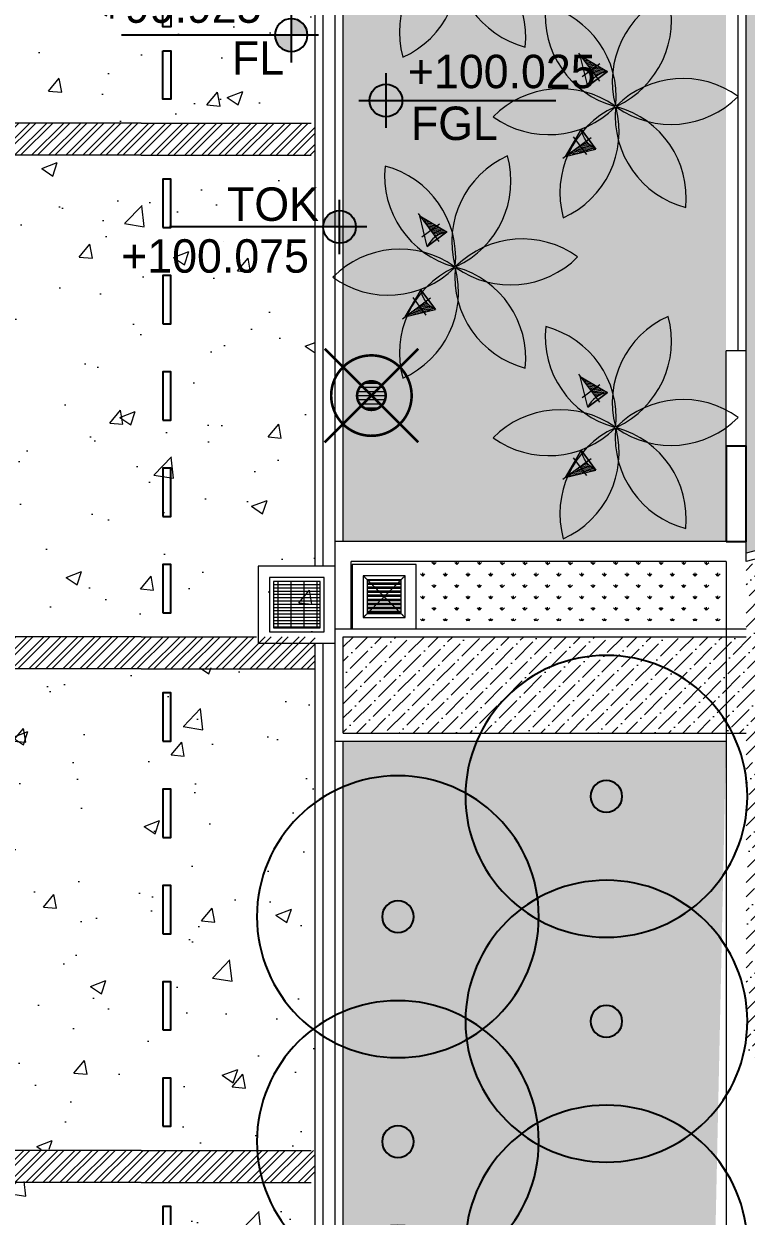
# Model space of a CAD drawing. Header units: millimetres. Extents: x 7964926 to 16080295, y -6277184 to -2986664.
# Drawn here: x 8166356 to 8175355, y -3109630 to -3094772 of the extents above; entities that cross this region are included whole.
import ezdxf

# ---------------------------------------------------------------- set-up
doc = ezdxf.new("R2010")
doc.units = ezdxf.units.MM
doc.header["$LTSCALE"] = 2000
doc.header["$MEASUREMENT"] = 0
doc.linetypes.add('( Hidden )', pattern=[0.375, 0.25, -0.125])
doc.linetypes.add('1', pattern=[0, 0, 0])
for name, color, linetype, lineweight in [('L - paving', 9, 'Continuous', 5), ('L- existing trees', 76, 'Continuous', 18), ('L- MS column', 7, 'Continuous', 20), ('L-CHAMBERS', 50, 'Continuous', 5), ('L-ELE 2', 30, 'Continuous', 15), ('L-ELE 3', 40, 'Continuous', 9), ('L-ELE 4', 27, 'Continuous', 9), ('L-HATCH-1', 9, 'Continuous', 5), ('L-kerb', 24, 'Continuous', 13), ('L-lights', 213, 'Continuous', 0), ('L-Paver 400x400', 250, '1', 13), ('L-SHRUBS', 96, 'Continuous', 18)]:
    doc.layers.add(name, color=color, linetype=linetype, lineweight=lineweight)
doc.layers.add('L - proposed trees', color=74, linetype='Continuous')
doc.layers.add('L-FL', color=7, linetype='Continuous')
doc.styles.add('Century Gothic', font='GOTHIC.TTF')
doc.styles.get("Standard").update_dxf_attribs({"font": 'romans.shx', "width": 0.75})
pattern_1 = [(90, (0.1326889004558325, -9.601470082998276e-06), (-141.4213562, 141.4213562), [37.5, -245.3427126]), (45, (0.1326889004558325, -9.601470082998276e-06), (-141.4213562373095, 141.4213562373095), [37.5, -162.5]), (135, (0.1326889004558325, -9.601470082998276e-06), (-141.4213562373095, -141.4213562373095), [37.5, -162.5])]
pattern_2 = [(90, (0, 0), (-141.4213562, 141.4213562), [37.5, -245.3427126]), (45, (0, 0), (-141.4213562373095, 141.4213562373095), [37.5, -162.5]), (135, (0, 0), (-141.4213562373095, -141.4213562373095), [37.5, -162.5])]
pattern_3 = [(49.99999999999999, (0, 0), (1972.465502152072, -172.5683712021365), [206.25, -2268.75]), (355, (0, 0), (-381.56616743575, 2068.528367675033), [165, -1815]), (100.45144446, (164.37212275, -14.380696), (1590.899328499558, 1895.959975163731), [175.285528, -1928.140808]), (46.18420000000002, (0, 550), (2934.913659346824, -455.1780221809605), [309.3749999999999, -3403.125]), (96.63563549, (244.57604875, 512.06840575), (2570.320350604128, 2678.826152130014), [262.9284405, -2892.21284]), (351.1841639899999, (0, 550), (2570.320348900626, 2678.826150742473), [247.5, -2722.50000275]), (21, (275, 412.5), (1641.49439332577, -1107.201949329682), [206.25, -2268.75]), (326.0000000000001, (275, 412.5), (669.1171627843497, 1994.162623878846), [165, -1815]), (71.45144474, (411.7911985, 320.2331715), (2310.61153600742, 886.9606702174731), [175.2855225, -1928.140808]), (37.50000000000001, (0, 0), (33.43960212254934, 915.4580980361065), [0, -1793, 0, -1842.5, 0, -1821.875]), (7.499999999999999, (0, 0), (723.4412279659086, 1084.632207676491), [0, -1050.5, 0, -1751.75, 0, -694.375]), (327.5, (-613.25, 0), (1468.011699474125, -62.02589726954433), [0, -687.5, 0, -2145, 0, -2846.25]), (317.5, (-888.25, 0), (1603.761965691562, 275.2887014138738), [0, -893.75, 0, -1424.5, 0, -2021.25])]
pattern_4 = [(45, (0, 0), (-106.0660171779821, 106.0660171779821), []), (45, (0, 75), (-106.0660171779821, 106.0660171779821), [])]

# ---------------------------------------------------------------- blocks, each defined once
blk = doc.blocks.new('tree14 pp')
at = {"layer": 'L - proposed trees', "ltscale": 2000}
for radius in [1275.302534825622, 143.4666385081149]:
    blk.add_circle((-1172.818588513415, 1330.713593520573), radius, dxfattribs=at)
blk = doc.blocks.new('plam 1')
at = {"layer": 'L- existing trees'}
blk.add_circle((18691.24329189213, 10681.50307737615), 0.01259822064505469, dxfattribs=at)
for centre, major_axis, ratio, start_param, end_param in [((18692.18483846516, 10682.00705469291), (-0.7551500129593981, 0.7551500129593984), 0.9999999999221821, -0.142479172760305, 1.26503951691869), ((18690.59946198878, 10682.35859462703), (-0.7571085495885552, 0.7571085495885551), 0.9999999999214267, 3.013099626958253, 4.416231272074521), ((18691.27760801913, 10682.57046928463), (-0.755150012958269, 0.7551500129582689), 0.9999999999264555, 0.9047183779975385, 2.31223706823846), ((18690.18047726691, 10681.37326294998), (-0.7571085495863722, 0.7571085495863723), 0.9999999999260709, 4.060297177710615, 5.463428823434016), ((18692.15052233815, 10680.93966278443), (-0.755150012960137, 0.7551500129601366), 0.9999999999209107, -1.189676724922368, 0.2178419665983262), ((18691.66227661401, 10682.48840905321), (-0.7571085495877312, 0.7571085495877311), 0.9999999999241717, 1.965902074801756, 3.369033721785306), ((18690.82430717025, 10680.51774569909), (-0.7571085495877312, 0.7571085495877311), 0.9999999999241717, -1.175690578788037, 0.2274410681955126), ((18690.33606144613, 10682.06649196788), (-0.7551500129593878, 0.7551500129593877), 0.999999999925126, 1.951915928665749, 3.35943462018723), ((18691.8871217955, 10680.64756012527), (-0.7571085495885552, 0.7571085495885551), 0.9999999999214267, -0.1284930266315407, 1.274638618484728), ((18690.3017453191, 10680.9991000594), (-0.7551500129585874, 0.7551500129585873), 0.9999999999256194, 2.999113480829971, 4.406632170507497), ((18692.3061065174, 10681.63289180233), (-0.7571085495892501, 0.75710854958925), 0.9999999999211854, 0.9187045241248621, 2.321836169841844), ((18691.20897576513, 10680.43568546768), (-0.7551500129613562, 0.7551500129613561), 0.9999999999224967, 4.04631103158885, 5.453829721822878)]:
    blk.add_ellipse(centre, major_axis=major_axis, ratio=ratio, start_param=start_param, end_param=end_param, dxfattribs=at)
blk = doc.blocks.new('cb 1')
at = {"layer": 'L-Paver 400x400', "true_color": 0x636466}
h = blk.add_hatch(dxfattribs=at)
h.set_pattern_fill('GRATE', color=251, scale=1300)
h.set_pattern_definition([(0, (0, 0), (0, 40.625), []), (90, (0, 0), (-162.5, 9.950255243072245e-15), [])])
h.paths.add_polyline_path([(8080577.548487278, -3139539.649760513), (8079997.548487278, -3139539.649760513), (8079997.548487278, -3140119.649760513), (8080577.548487278, -3140119.649760513)])
at = {"layer": 'L-CHAMBERS', "color": 8}
blk.add_lwpolyline([(8079807.548487278, -3140309.649760513), (8080767.548487278, -3140309.649760513), (8080767.548487278, -3139349.649760513), (8079807.548487278, -3139349.649760513)], close=True, dxfattribs=at)
at = {"layer": 'L-CHAMBERS', "color": 37}
for points in [[(8079947.548487278, -3140169.649760513), (8080627.548487278, -3140169.649760513), (8080627.548487278, -3139489.649760513), (8079947.548487278, -3139489.649760513)], [(8079997.548487278, -3140119.649760513), (8080577.548487278, -3140119.649760513), (8080577.548487278, -3139539.649760513), (8079997.548487278, -3139539.649760513)]]:
    blk.add_lwpolyline(points, close=True, dxfattribs=at)
blk = doc.blocks.new('CHAMBERS')
at = {"layer": 'L-Paver 400x400', "true_color": 0x636466}
h = blk.add_hatch(dxfattribs=at)
h.set_pattern_fill('ANSI32', color=251, scale=135, angle=315)
h.set_pattern_definition([(0, (0.4799343226477504, 1.417475164402276), (1.4210854715202e-14, 50.62500000000001), []), (0, (17.35493429470807, -15.45752480719239), (1.4210854715202e-14, 50.62500000000001), [])])
h.paths.add_polyline_path([(7999084.227367846, -3148057.704323237), (7998664.227367677, -3148057.704323237), (7998664.227367676, -3148477.704323041), (7999084.227367845, -3148477.704323041)])
at = {"layer": 'L-CHAMBERS', "color": 42}
for points in [[(7999274.227367846, -3148667.704323237), (7998474.227367848, -3148667.704323237), (7998474.227367848, -3147867.704323237), (7999274.227367846, -3147867.704323237)], [(7999134.227367846, -3148527.704323237), (7998614.227367848, -3148527.704323237), (7998614.227367848, -3148007.704323237), (7999134.227367846, -3148007.704323237)], [(7999084.227367846, -3148477.704323237), (7998664.227367848, -3148477.704323237), (7998664.227367848, -3148057.704323237), (7999084.227367846, -3148057.704323237)]]:
    blk.add_lwpolyline(points, close=True, dxfattribs=at)
at = {"layer": 'L-Paver 400x400', "color": 251, "linetype": '( Hidden )', "ltscale": 0.005, "true_color": 0x636466}
for p, q in [((7998614.227367848, -3148007.704323238), (7999134.227367847, -3148527.704323237)), ((7998614.227367847, -3148527.704323237), (7999134.227367847, -3148007.704323237))]:
    blk.add_line(p, q, dxfattribs=at)
blk = doc.blocks.new('finish lvl')
h = blk.add_hatch(color=256)
edge = h.paths.add_edge_path()
edge.add_ellipse((0.03779312691722225, 0.003030802937928456), major_axis=(-0.030468540123942, 0.030468540123942), ratio=0.9999999999984531, start_angle=-45.0000000000443, end_angle=45.00000000010281)
edge.add_line((-0.005295895751714852, 0.003030802937701083), (0.03779312691722236, 0.003030802937701083))
edge.add_line((0.03779312691722225, 0.003030802937928456), (0.03779312691722225, 0.04611982560686556))
edge = h.paths.add_edge_path()
edge.add_ellipse((0.03779312691722225, 0.003030802937928456), major_axis=(-0.030468540123909, 0.030468540123909), ratio=0.9999999999995983, start_angle=134.9999999999885, end_angle=224.999999999953)
edge.add_line((0.0808821495866141, 0.003030802938383204), (0.03779312691767689, 0.003030802938383204))
edge.add_line((0.03779312691722225, 0.003030802937928456), (0.03779312691722225, -0.04005821973088135))
for p, q in [((0.03779312691676751, 0.07484584072017242), (0.03779312691722225, -0.06878423484386076)), ((-0.03402191086343009, 0.00303080293815583), (0.4857257542894331, 0.003030802937473709))]:
    blk.add_line(p, q)
blk.add_ellipse((0.037793126917677, 0.00303080293815583), major_axis=(-0.030468540123953, 0.030468540123953), ratio=0.9999999999978331, start_param=1.570796326794534, end_param=7.85398163397412)
at = {"layer": 'L-FL'}
for tag, p in [('%%P0.00', (0.1256311287966128, 0.03566715156830469)), ('FIN.LVL.', (0.1074625354408454, -0.1030079454646966))]:
    blk.add_attdef(tag, p, '', height=0.08000000000000004, dxfattribs=at)
blk = doc.blocks.new('PL')
at = {"layer": 'L-lights'}
h = blk.add_hatch(dxfattribs=at)
h.set_pattern_fill('ANSI31', color=256, scale=32.5, style=0)
h.set_pattern_definition([(45, (5.943405767538934e-11, 1.438422714272747e-11), (-72.96458098368686, 72.96458098368687), [])])
edge = h.paths.add_edge_path()
edge.add_arc((-1.980708930204855e-10, -4.792233276873503e-11), 358.6952379030135, 89.65216382012761, 276.0669623147895)
edge.add_arc((-2.005542398819671e-10, -4.804645570288812e-11), 358.6952379030137, 276.0669623147899, 449.6521638201272)
at = {"layer": 'L-lights', "const_width": 65}
for points in [[(1.270153404675511e-09, -1658.684768646848), (1.270153404675511e-09, 1658.684768646877)], [(1658.676649893507, -2.17758473526645), (-1658.692887400218, -2.17758473526645)]]:
    blk.add_lwpolyline(points, dxfattribs=at)
for points in [[(6.123636782694438, 1008.676649893462, 1.057607136263516), (106.6097079497425, -1003.045588763812, 0.9455306849885294)], [(2.177584735642948, 358.6886279476718, 1.057607136266735), (37.91075155247358, -356.686204682835, 0.945530684985646)]]:
    blk.add_lwpolyline(points, format="xyb", close=True, dxfattribs=at)
blk = doc.blocks.new('Shrub uplighter')
h = blk.add_hatch()
h.set_pattern_fill('ANSI31', color=256, scale=344.25, style=0)
h.set_pattern_definition([(44.99999999999999, (-3501134.187699043, -320471.3522648592), (-30.42768867793362, 30.42768867793361), [])])
edge = h.paths.add_edge_path()
edge.add_arc((1744.763391786627, 4.282545072711552e-09), 876.1540613691562, 153.0888804992076, 180.0000000001304)
edge.add_line((868.609330417471, 2.288954013225171e-09), (27.40169122575753, 5.809119799884426e-11))
edge.add_line((27.40169122575742, 5.809119799884388e-11), (963.4883096059559, 396.5541390786807))
blk.add_lwpolyline([(27.40169122575742, 5.809119799884389e-11), (963.4883096065972, 396.5541390789522), (963.4883096078796, -399.2678857816143)], close=True)
for points in [[(963.4883096078796, -399.2678857814941), (963.4883096059559, 396.554139078832)], [(-66.92863081881771, -1.823646492346899e-10), (1057.818631651814, 2.342421746717416e-09)], [(608.3609599826362, -354.7086354467119), (608.3609599826362, 354.7086354491955)]]:
    blk.add_lwpolyline(points)
blk.add_arc((1744.763391786627, 4.282726276050324e-09), 876.1540613691557, 153.0888804991918, 206.9111195010852)

msp = doc.modelspace()

# ---------------------------------------------------------------- hatches: boundary and pattern name
at = {"layer": 'L - paving'}
h = msp.add_hatch(dxfattribs=at)
h.set_pattern_fill('AR-CONC', color=252, scale=275)
h.set_pattern_definition(pattern_3)
h.paths.add_polyline_path([(8169986.253626463, -3095987.998824777), (8169986.253626463, -3093198.982058085), (8162086.253626466, -3093220.948524705), (8162086.319022775, -3096009.965291396)])
h = msp.add_hatch(dxfattribs=at)
h.set_pattern_fill('AR-CONC', color=252, scale=275)
h.set_pattern_definition(pattern_3)
h.paths.add_polyline_path([(8169986.253626463, -3102387.998824777), (8169986.253626463, -3096387.998824777), (8162086.253626466, -3096409.965291397), (8162086.319022775, -3102409.965291396)])
h = msp.add_hatch(dxfattribs=at)
h.set_pattern_fill('ANSI36', color=256, scale=1000)
h.set_pattern_definition([(45, (0.2591901458799839, 0.0002133408561348915), (66.29126073623884, 243.0679560328757), [312.5, -62.5, 0, -62.5])])
h.paths.add_polyline_path([(8170336.253626464, -3102409.965068453), (8170336.253626466, -3103609.965068459), (8175355.381828494, -3103609.965068462), (8175355.381828554, -3107629.560786898), (8176455.381828548, -3107924.30489857), (8176455.38182855, -3101178.113444948), (8175355.381828552, -3101472.857556618), (8175355.381828554, -3102409.965068453)])
h = msp.add_hatch(dxfattribs=at)
h.set_pattern_fill('AR-CONC', color=252, scale=275)
h.set_pattern_definition(pattern_3)
h.paths.add_polyline_path([(8169986.253626463, -3108787.998601835), (8169986.253626463, -3102787.998601835), (8162086.253626466, -3102809.965068455), (8162086.319022775, -3108809.965068454)])
h = msp.add_hatch(dxfattribs=at)
h.set_pattern_fill('AR-CONC', color=252, scale=275)
h.set_pattern_definition(pattern_3)
h.paths.add_polyline_path([(8169986.253626463, -3115187.998601835), (8169986.253626463, -3109187.998601835), (8162086.253626466, -3109209.965068455), (8162086.319022775, -3115209.965068454)])
at = {"layer": 'L-HATCH-1'}
h = msp.add_hatch(dxfattribs=at)
h.set_pattern_fill('STEEL', color=26, scale=1200)
h.set_pattern_definition(pattern_4)
h.paths.add_polyline_path([(8162086.38631537, -3096409.965291394), (8169986.253626464, -3096409.965291394), (8169986.253626465, -3096009.965291394), (8162086.386315372, -3096009.965291394)])
h = msp.add_hatch(dxfattribs=at)
h.set_pattern_fill('STEEL', color=26, scale=1200)
h.set_pattern_definition(pattern_4)
h.paths.add_polyline_path([(8162086.38631537, -3102809.965291394), (8169986.253626464, -3102809.965291394), (8169986.253626465, -3102409.965291394), (8162086.386315372, -3102409.965291394)])
h = msp.add_hatch(dxfattribs=at)
h.set_pattern_fill('STEEL', color=26, scale=1200)
h.set_pattern_definition(pattern_4)
h.paths.add_polyline_path([(8162086.386315369, -3109209.965240719), (8169986.253626463, -3109209.965240719), (8169986.253626464, -3108809.965240719), (8162086.386315371, -3108809.965240719)])
at = {"layer": 'L-SHRUBS'}
h = msp.add_hatch(dxfattribs=at)
h.set_pattern_fill('GRASS', color=256, scale=200)
h.set_pattern_definition(pattern_2)
edge = h.paths.add_edge_path()
edge.add_arc((8172736.253626463, -3092818.118567255), 2399.999999999069, 90.00003569545349, 180)
edge.add_line((8170336.253626464, -3092818.118567256), (8170336.253626463, -3101222.857779556))
edge.add_line((8170336.253626463, -3101222.857779556), (8175105.381828554, -3101222.857779565))
edge.add_line((8175105.381828554, -3101222.857779565), (8175105.255327307, -3098848.642755874))
edge.add_line((8175105.255327307, -3098848.642755874), (8175105.381828552, -3090418.118567255))
edge.add_line((8175105.381828552, -3090418.118567255), (8172736.252131254, -3090418.118567256))
h.paths.add_polyline_path([(8170435.293757828, -3094007.130340634), (8171235.293757826, -3094007.130340634), (8171235.293757826, -3093207.130340634), (8170435.293757828, -3093207.130340634)], flags=16)
h = msp.add_hatch(dxfattribs=at)
h.set_pattern_fill('GRASS', color=256, scale=200)
h.set_pattern_definition(pattern_1)
h.paths.add_polyline_path([(8181946.909557506, -3090518.118567255), (8175355.255327307, -3090518.118567254), (8175355.255327307, -3101369.330161517), (8176255.255327307, -3101128.17588833), (8176255.25532731, -3092005.858316765), (8181946.909557506, -3092005.858316765)])
h = msp.add_hatch(dxfattribs=at)
h.set_pattern_fill('GRASS', color=256, scale=200)
h.set_pattern_definition(pattern_1)
h.paths.add_polyline_path([(8175105.381828554, -3101472.85777956), (8171245.132688936, -3101472.85777956), (8171245.132688936, -3102209.965291396), (8175105.381828554, -3102209.965291404)])
h = msp.add_hatch(dxfattribs=at)
h.set_pattern_fill('GRASS', color=256, scale=200)
h.set_pattern_definition(pattern_2)
h.paths.add_polyline_path([(8172064.688625632, -3121109.735150275), (8171564.688625632, -3121109.735150275), (8171564.688625632, -3119109.735150275), (8172064.688625632, -3119109.735150275)], flags=16)
h.paths.add_polyline_path([(8171039.688625632, -3120859.735150275), (8171489.688625632, -3120859.735150275), (8171489.688625632, -3119359.735150275), (8171039.688625632, -3119359.735150275)], flags=16)
h.paths.add_polyline_path([(8170514.688625632, -3120859.735150275), (8170964.688625632, -3120859.735150275), (8170964.688625632, -3116159.735150275), (8170514.688625632, -3116159.735150275)], flags=16)
h.paths.add_polyline_path([(8171039.688625632, -3117659.735150275), (8171489.688625632, -3117659.735150275), (8171489.688625632, -3116159.735150275), (8171039.688625632, -3116159.735150275)], flags=16)
h.paths.add_polyline_path([(8172064.688625632, -3115909.735150275), (8171564.688625632, -3115909.735150275), (8171564.688625632, -3117909.735150275), (8172064.688625632, -3117909.735150275)], flags=16)
edge = h.paths.add_edge_path()
edge.add_arc((8172931.79601574, -3147803.865371738), 425, 0, 360)
h.paths.add_polyline_path([(8172141.137902237, -3134681.59017429), (8172935.29583325, -3134585.085352611), (8173031.800654929, -3135379.243283625), (8172237.642723914, -3135475.748105303)])
h.paths.add_polyline_path([(8171235.293757826, -3127409.5408945), (8170435.29375783, -3127409.5408945), (8170435.293757829, -3126609.540894499), (8171235.293757827, -3126609.5408945)])
h.paths.add_polyline_path([(8171260.132688898, -3114414.965160185), (8171260.1326889, -3115214.965160185), (8170460.1326889, -3115214.965160185), (8170460.1326889, -3114414.965160185)])
edge = h.paths.add_edge_path()
edge.add_line((8172392.497063826, -3146133.714922456), (8172392.497142162, -3148511.442427823))
edge.add_line((8172392.497142162, -3148511.442427823), (8174136.851525504, -3148511.442392833))
edge.add_line((8174136.851525504, -3148511.442392833), (8175105.255327307, -3103709.965291404))
edge.add_line((8175105.255327307, -3103709.965291404), (8170336.25362646, -3103709.965291397))
edge.add_line((8170336.25362646, -3103709.965291397), (8170336.253626464, -3128755.671204052))
edge.add_arc((8174397.695623318, -3128911.994943041), 4064.449311429441, 177.7957899118176, 210.0434741121496)
edge.add_arc((8159586.253626461, -3136534.966466619), 12600.0000000041, -40.52490608368771, 26.32729065053519, ccw=False)
edge.add_line((8169163.810774021, -3144722.175947592), (8168428.816890081, -3145510.994258964))
edge.add_line((8168428.816890081, -3145510.994258964), (8169034.797492292, -3146135.965820995))
edge.add_line((8169034.797492292, -3146135.965820995), (8172392.497063826, -3146133.714922456))

# ---------------------------------------------------------------- linework, layer by layer
at = {"layer": 'L- MS column', "lineweight": 25}
msp.add_lwpolyline([(8175105.255327307, -3101222.85777956), (8175355.255327307, -3101222.85777956), (8175355.255327307, -3100035.750267717), (8175105.255327307, -3100035.750267717)], close=True, dxfattribs=at)
at = {"layer": 'L-ELE 2'}
for p, q in [((8175105.255327307, -3101222.85777956), (8175105.255327307, -3098848.642755874)), ((8175355.255327307, -3098848.642755874), (8175105.255327309, -3098848.642755874)), ((8175355.255327307, -3101472.85777956), (8175355.255327307, -3098848.642755874)), ((8176455.255327307, -3101074.586049846), (8175355.255327307, -3101369.330161517)), ((8176455.255327307, -3101178.113667889), (8175355.255327307, -3101472.85777956)), ((8170436.253626462, -3102309.965291397), (8170436.253626462, -3101472.85777956)), ((8175105.255327307, -3101472.85777956), (8170436.253626462, -3101472.85777956)), ((8175105.381828554, -3101472.857556618), (8175105.381828554, -3114715.048696736))]:
    msp.add_line(p, q, dxfattribs=at)
at = {"layer": 'L-ELE 3', "lineweight": 25}
for points in [[(8168086.127125217, -3094209.965291397), (8168186.127125217, -3094209.965291397), (8168186.127125217, -3094809.965291397), (8168086.127125217, -3094809.965291397)], [(8168086.127125217, -3095109.965291397), (8168186.127125217, -3095109.965291397), (8168186.127125217, -3095709.965291397), (8168086.127125217, -3095709.965291397)], [(8168086.127125217, -3097309.965291395), (8168186.127125217, -3097309.965291395), (8168186.127125217, -3096709.965291395), (8168086.127125217, -3096709.965291395)], [(8168086.127125217, -3098509.965291395), (8168186.127125217, -3098509.965291395), (8168186.127125217, -3097909.965291395), (8168086.127125217, -3097909.965291395)], [(8168086.127125217, -3099709.965291395), (8168186.127125217, -3099709.965291395), (8168186.127125217, -3099109.965291395), (8168086.127125217, -3099109.965291395)], [(8168086.127125217, -3100909.965291395), (8168186.127125217, -3100909.965291395), (8168186.127125217, -3100309.965291395), (8168086.127125217, -3100309.965291395)], [(8168086.127125217, -3102109.965291395), (8168186.127125217, -3102109.965291395), (8168186.127125217, -3101509.965291395), (8168086.127125217, -3101509.965291395)], [(8168086.127125217, -3103709.965291395), (8168186.127125217, -3103709.965291395), (8168186.127125217, -3103109.965291395), (8168086.127125217, -3103109.965291395)], [(8168086.127125217, -3104909.965291395), (8168186.127125217, -3104909.965291395), (8168186.127125217, -3104309.965291395), (8168086.127125217, -3104309.965291395)], [(8168086.253626462, -3106109.965068452), (8168186.253626462, -3106109.965068452), (8168186.253626462, -3105509.965068452), (8168086.253626462, -3105509.965068452)], [(8168086.253626462, -3107309.965068452), (8168186.253626462, -3107309.965068452), (8168186.253626462, -3106709.965068452), (8168086.253626462, -3106709.965068452)], [(8168086.253626462, -3108509.965068452), (8168186.253626462, -3108509.965068452), (8168186.253626462, -3107909.965068452), (8168086.253626462, -3107909.965068452)], [(8168086.253626462, -3110109.965068452), (8168186.253626462, -3110109.965068452), (8168186.253626462, -3109509.965068452), (8168086.253626462, -3109509.965068452)]]:
    msp.add_lwpolyline(points, close=True, dxfattribs=at)
at = {"layer": 'L-ELE 4'}
for p, q in [((8167816.190326437, -3096009.965291395), (8162086.253626466, -3096009.965291395)), ((8167816.190326437, -3096409.965291395), (8162086.253626466, -3096409.965291395)), ((8167816.190326437, -3102409.965291395), (8162086.253626466, -3102409.965291395)), ((8170336.253626466, -3102409.965291397), (8175355.255327307, -3102409.965291404)), ((8170336.253626466, -3103609.965291395), (8170336.253626466, -3102409.965291396)), ((8167816.190326437, -3102809.965291395), (8162086.253626466, -3102809.965291395)), ((8170336.253626466, -3103609.965291397), (8175355.255327249, -3103609.965291404)), ((8167816.316827681, -3108809.965068453), (8162086.253626466, -3108809.965068453)), ((8167816.316827681, -3109209.965068453), (8162086.253626466, -3109209.965068453))]:
    msp.add_line(p, q, dxfattribs=at)
at = {"layer": 'L-ELE 4', "color": 2, "linetype": '( Hidden )'}
msp.add_line((8170336.253626464, -3101222.857779561), (8170236.253626462, -3101222.857779562), dxfattribs=at)
at = {"layer": 'L-ELE 4'}
for points in [[(8167816.190326437, -3096009.965291395), (8169936.253626462, -3096009.965291395)], [(8167816.190326437, -3096409.965291395), (8169936.253626462, -3096409.965291395)], [(8167816.190326437, -3102409.965291395), (8169256.253626469, -3102409.965291395)], [(8167816.190326437, -3102809.965291395), (8169986.253626462, -3102809.965291395)], [(8167816.316827681, -3108809.965068453), (8169936.253626462, -3108809.965068453)], [(8167816.316827681, -3109209.965068453), (8169936.253626462, -3109209.965068453)]]:
    msp.add_lwpolyline(points, dxfattribs=at)
at = {"layer": 'L-kerb'}
for p, q in [((8175255.255327307, -3098848.642755874), (8175255.255327307, -3090318.118567255)), ((8175355.255327307, -3098848.642755874), (8175355.255327307, -3090518.118567255)), ((8170236.253626464, -3103709.965291397), (8170236.253626462, -3092809.965068453)), ((8170336.253626464, -3101222.857779561), (8170336.253626462, -3092809.965068453)), ((8170086.253626462, -3101529.965068022), (8170086.253626462, -3094070.230760937)), ((8175105.255327307, -3101222.85777956), (8170236.253626462, -3101222.857779562)), ((8170236.253626466, -3102309.965291397), (8175355.255327307, -3102309.965291404)), ((8170086.253626463, -3110193.510592863), (8170086.253626462, -3102489.965068022)), ((8170236.253626464, -3128943.688576828), (8170236.253626462, -3103709.965291397)), ((8170236.253626466, -3103709.965291397), (8175105.255327307, -3103709.965291404)), ((8170336.253626464, -3128943.688576828), (8170336.253626462, -3103709.965291397))]:
    msp.add_line(p, q, dxfattribs=at)
at = {"layer": 'L-kerb', "color": 8}
for p, q in [((8169986.253626462, -3101529.965068022), (8169986.253626462, -3094070.230760937)), ((8169986.253626463, -3110193.510592863), (8169986.253626462, -3102489.965068022))]:
    msp.add_line(p, q, dxfattribs=at)

# ---------------------------------------------------------------- block references
at = {"layer": 'L - proposed trees', "color": 1, "xscale": -1.377000000000001, "yscale": 1.377000000000001, "zscale": 1.377, "rotation": 149.9999999999999}
for p in [(8175929.195430603, -3103619.313216847), (8173331.119219244, -3105119.313216847), (8175929.195430607, -3106421.759655622), (8173331.119219251, -3107921.759655622), (8175929.195430614, -3109224.206094396), (8173331.119219255, -3110724.206094396)]:
    msp.add_blockref('tree14 pp', p, dxfattribs=at)
at = {"layer": 'L- existing trees', "xscale": 1100.176579825949, "yscale": 1100.176579825949, "zscale": 1100.176579825949, "rotation": 347.2527745306146}
for p in [(-14478084.86362633, -10018325.1051318), (-14476084.86362633, -10020325.1051318), (-14478084.86362633, -10022325.1051318), (-14476084.86362633, -10024325.1051318)]:
    msp.add_blockref('plam 1', p, dxfattribs=at)
at = {"layer": 'L-CHAMBERS', "color": 8, "xscale": -1}
msp.add_blockref('CHAMBERS', (16169719.36005678, 46357.73903183918), dxfattribs=at)
at = {"layer": 'L-CHAMBERS', "color": 8}
msp.add_blockref('cb 1', (89468.70513918623, 37819.68469249085), dxfattribs=at)
at = {"layer": 'L-FL', "ltscale": 0.5}
ref = msp.add_blockref('finish lvl', (8169866.734212288, -3094927.289216879), dxfattribs=dict(at, xscale=-4725.606725105103, yscale=4725.606725105103, zscale=4725.606725105103, rotation=359.9997894630318))
ref.add_attrib('FIN.LVL.', ' FL', (8168793.397633984, -3095405.349863732, 1.815885305421428e-06), dxfattribs={"ltscale": 0.5, "height": 416.5668000038458, "rotation": 359.9997894914354, "style": 'Century Gothic'})
ref.add_attrib('%%P0.00', '+99.925', (8167289.202371753, -3094759.49021991), dxfattribs={"ltscale": 0.5, "height": 416.5668000038458, "rotation": 359.9997894914354, "style": 'Century Gothic'})
ref = msp.add_blockref('finish lvl', (8170689.40466011, -3095742.250621111), dxfattribs=dict(at, xscale=4725.606725105103, yscale=4725.606725105103, zscale=4725.606725105103, rotation=0.0002105369682017914))
ref.add_attrib('FIN.LVL.', 'FGL', (8171178.245062205, -3096220.313415442, 1.815885305421428e-06), dxfattribs={"ltscale": 0.5, "height": 416.5668000038458, "rotation": 0.000210452535718227, "style": 'Century Gothic'})
ref.add_attrib('%%P0.00', '+100.025', (8171140.775022461, -3095574.459435805), dxfattribs={"ltscale": 0.5, "height": 416.5668000038458, "rotation": 0.000210452535718227, "style": 'Century Gothic'})
ref = msp.add_blockref('finish lvl', (8170468.022570023, -3097288.948683415), dxfattribs=dict(at, xscale=4725.606725105137, yscale=4725.606725105137, zscale=4725.606725105137, rotation=180.000210536968))
ref.add_attrib('FIN.LVL.', 'TOK', (8168887.501159621, -3097227.456698984, 1.815885305421428e-06), dxfattribs={"ltscale": 0.5, "height": 416.5668000038458, "rotation": 0.000210452535718227, "style": 'Century Gothic'})
ref.add_attrib('%%P0.00', '+100.075', (8167569.07599991, -3097873.315659009), dxfattribs={"ltscale": 0.5, "height": 416.5668000038458, "rotation": 0.000210452535718227, "style": 'Century Gothic'})
at = {"layer": 'L-lights', "color": 6}
for name, p, xscale, yscale, zscale, rotation in [('Shrub uplighter', (8173283.067320321, -3095157.866408177), 0.3865931111449181, 0.3865931111449181, 0.3865931111449181, 306.5496142510246), ('Shrub uplighter', (8173093.874574716, -3096431.327149634), -0.3865931111449182, 0.3865931111449182, 0.3865931111449182, 216.5496162213286), ('Shrub uplighter', (8171283.067320321, -3097157.866408177), 0.3865931111449181, 0.3865931111449181, 0.3865931111449181, 306.5496142510246), ('Shrub uplighter', (8171093.874574716, -3098431.327149634), -0.3865931111449182, 0.3865931111449182, 0.3865931111449182, 216.5496162213286), ('PL', (8170686.253626466, -3099404.842263127, -4.12502561256783e-05), 0.497007000161001, 0.497007000161001, 0.497007000161001, 135.0000000000014), ('Shrub uplighter', (8173283.067320321, -3099157.866408177), 0.3865931111449181, 0.3865931111449181, 0.3865931111449181, 306.5496142510246), ('Shrub uplighter', (8173093.874574716, -3100431.327149634), -0.3865931111449182, 0.3865931111449182, 0.3865931111449182, 216.5496162213286)]:
    msp.add_blockref(name, p, dxfattribs=dict(at, xscale=xscale, yscale=yscale, zscale=zscale, rotation=rotation))

doc.saveas('drawing.dxf')
